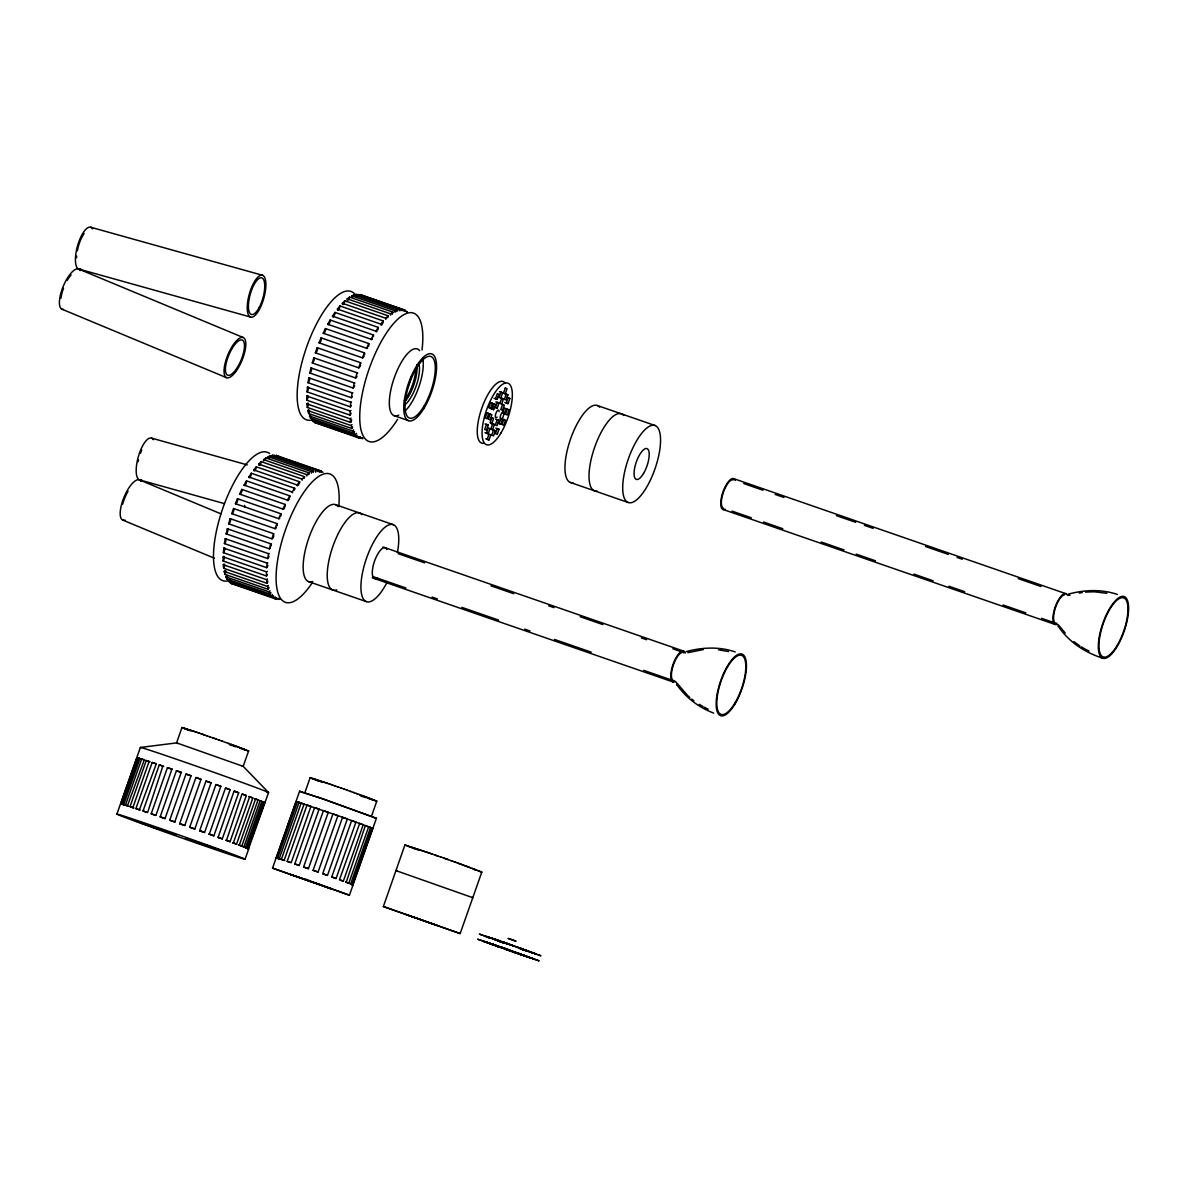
<?xml version="1.0" encoding="UTF-8"?>
<svg xmlns="http://www.w3.org/2000/svg" width="1188" height="1188" viewBox="0 0 1188 1188"><rect width="100%" height="100%" fill="white"/><g stroke="black" fill="none" stroke-linecap="round" stroke-linejoin="round"><path stroke-width="1.5" d="M223.938 556.385A2.718 0.95 -70.9 0 0 223.166 556.875L223.136 560.988L266.468 576.002A2.718 0.95 -70.9 0 0 267.241 574.547M267.27 571.398A2.718 0.95 -70.9 0 0 266.498 571.874L266.468 576.002M351.009 410.573A2.718 0.95 -70.9 0 0 350.148 411.033L306.816 396.02L306.786 400.148L350.118 415.147A2.718 0.95 -70.9 0 0 351.084 413.172M350.148 411.033L350.118 415.147M267.909 565.369A2.718 0.95 -70.9 0 1 266.706 567.686L223.389 552.687L223.804 548.128L267.137 563.127A2.718 0.95 -70.9 0 1 267.849 562.904M266.706 567.686L267.137 563.127M351.188 405.554A2.718 0.95 -70.9 0 1 350.371 406.845L307.039 391.832L307.454 387.273L350.787 402.286A2.718 0.95 -70.9 0 1 351.514 402.064M350.371 406.845L350.787 402.286M269.067 556.236A2.718 0.95 -70.9 0 1 267.731 558.568L224.398 543.569L225.215 538.684L268.533 553.682A2.718 0.95 -70.9 0 1 269.186 553.727M267.731 558.568L268.533 553.682M352.212 396.629A2.718 0.95 -70.9 0 1 351.381 397.728L308.048 382.714L308.865 377.829L352.197 392.842A2.718 0.95 -70.9 0 1 352.836 392.886M351.381 397.728L352.197 392.842M270.329 547.995A2.718 0.95 -70.9 0 1 269.498 548.871L226.166 533.858L227.339 528.779L270.671 543.777A2.718 0.95 -70.9 0 1 271.176 545.871M269.498 548.871L270.671 543.777M354.618 385.729A2.718 0.95 -70.9 0 1 353.148 388.016L309.816 373.017L310.989 367.924L354.321 382.937A2.718 0.95 -70.9 0 1 354.87 383.249M353.148 388.016L354.321 382.937M272.765 538.179A2.718 0.95 -70.9 0 1 271.963 538.817L228.631 523.819L230.145 518.636L273.463 533.65A2.718 0.95 -70.9 0 1 273.923 534.214M357.009 376.269A2.718 0.95 -70.9 0 1 355.613 377.977L312.281 362.964L313.795 357.796L357.128 372.794A2.718 0.95 -70.9 0 1 357.573 373.374M271.963 538.817L273.463 533.65M355.613 377.977L357.128 372.794M276.21 527.769A2.718 0.95 -70.9 0 1 275.067 528.675L231.734 513.662L232.625 511.092L233.546 508.538L276.878 523.552A2.718 0.95 -70.9 0 1 277.042 525.749M359.474 367.448A2.718 0.95 -70.9 0 1 358.717 367.82L315.384 352.821L316.275 350.252L317.196 347.698L360.528 362.696A2.718 0.95 -70.9 0 1 360.855 363.513M275.067 528.675L276.878 523.552M358.717 367.82L360.528 362.696M116.914 814.077L140.377 747.46L176.641 742.886L243.198 766.364L242.397 766.186M194.817 731.674L181.972 727.501L176.567 742.916L177.844 743.495M248.485 848.975L268.547 792.559L243.184 766.334L248.604 750.994L238.253 747.014M121.844 804.38L120.701 803.979L136.962 757.692L138.461 758.449M125.067 805.137L121.176 803.934L137.57 757.825M124.131 804.811L122.305 804.231L138.55 758.093L141.313 758.998M123.701 804.647L139.946 758.508M128.764 806.31L125.423 805.182L141.669 759.043L145.01 760.157M125.542 805.226L127.428 805.82L144.283 759.949M133.843 807.959L129.997 806.652L146.258 760.513L150.148 761.85M129.997 806.652L132.863 807.588L149.109 761.449L146.258 760.513M138.744 809.607L135.922 808.612L152.183 762.473L156.415 763.929M140.169 810.068L139.412 809.785L156.252 763.899M146.421 812.206L143.05 811.003L159.296 764.864L163.766 766.423M143.05 811.003L147.579 812.577L162.86 766.126M154.455 814.953L151.203 813.78L167.449 767.641L172.201 769.304L167.449 767.641M151.203 813.78L155.925 815.428L171.918 769.185M181.215 772.423L165.043 818.577L162.504 817.715L160.157 816.869L176.418 770.73L181.333 772.452L176.418 770.73M169.736 820.195L174.799 821.962L169.736 820.195L185.981 774.056L189.412 775.244M174.77 821.948L191.016 775.809L186.041 774.071M179.67 823.67L195.916 777.531L201.039 779.328L184.793 825.467L179.67 823.67L184.779 825.467M191.966 828.036L189.724 827.219L205.97 781.065L211.063 782.862L194.817 829.001L192.204 828.125M199.658 830.724L215.904 784.585L220.834 786.337L204.588 832.491L199.614 830.709L201.44 831.407M209.281 834.199L225.468 788L230.116 789.678L213.87 835.817L209.043 834.11L213.87 835.817M218.904 837.674L218.102 837.377L234.066 791.119L235.15 791.535M217.82 837.258L222.29 838.862L238.669 792.767L234.972 791.416M241.996 794.015L226.477 840.436M225.735 840.139L230.056 841.698L246.302 795.559L242.411 794.178M249.643 796.792L252.806 797.965L236.561 844.104L233.323 842.975L249.643 796.792L248.767 796.509M255.554 798.989L258.048 799.94L241.788 846.079L239.293 845.143L255.554 798.989L254.455 798.633M260.098 800.742L264.137 802.39L247.936 848.544L243.911 846.91L260.098 800.742L258.821 800.311M242.575 846.45L245.5 847.623L261.761 801.395L263.914 802.286M246.941 848.113L263.187 801.974M245.055 859.236A67.954 0.95 19.4 0 0 150.386 824.992A67.954 0.95 19.4 0 0 147.52 825.734A67.954 0.95 19.4 0 0 245.055 859.236L248.693 848.975L247.787 848.722L264.746 802.687L263.142 802.182M318.488 797.356L376.418 818.235L349.421 895.232L272.542 868.131L299.614 791.223L321.102 798.351M278.393 852.138L276.314 858.003L280.323 859.147M278.809 850.964L279.626 848.603M280.041 847.43L296.198 801.499L337.927 815.651L318.072 872.051L315.726 871.25M277.309 858.434L276.552 858.018L296.451 801.558L298.143 802.182M279.729 858.909L277.576 858.226L297.446 801.841L300.193 802.746M279.239 858.746L299.109 802.346L300.059 802.702M281.348 859.414L301.203 803.014L304.113 803.979L284.125 860.32L281.348 859.414L284.764 860.572M325.349 782.625L310.157 777.65L304.737 793.035L318.429 797.445M290.199 862.414L287.199 861.359L307.053 804.959L310.053 806.013M287.199 861.359L291.179 862.711L310.959 806.31M297.698 864.968L294.773 863.928L314.627 807.528L317.552 808.568M326.492 811.671L328.289 812.265L308.435 868.666L303.593 866.973L323.448 810.572L326.299 811.597M315.533 871.19L313.097 870.299L332.952 813.899L347.342 818.992L327.487 875.393L324.948 874.517M342.56 817.299L322.705 873.685L324.74 874.442M490.109 414.063L488.298 419.186L490.065 419.884L491.877 414.761L486.902 412.949M488.253 425.022L486.456 430.145L484.689 429.447L486.501 424.324L488.253 425.022L485.046 423.908M493.673 409.637L495.485 404.514L493.718 403.816L491.906 408.939L493.673 409.637L490.466 408.524M497.282 399.376L499.094 394.253L497.327 393.555L495.53 398.678L497.282 399.376L494.074 398.277M332.967 877.397L331.749 876.952L351.648 820.552L352.821 820.997M488.209 433.783L490.02 428.66L488.253 427.962L486.456 433.1L488.209 433.783L485.001 432.684M497.237 408.152L499.049 403.029L497.282 402.331L495.485 407.454L497.237 408.152L494.03 407.039M502.658 392.783L500.846 397.906L499.094 397.208L500.891 392.085L502.658 392.783L499.45 391.669M489.011 439.946L490.822 434.823L489.055 434.125L487.243 439.248L489.011 439.946L485.803 438.832M494.431 424.561L492.619 429.685L490.852 429.002L492.664 423.864L494.431 424.561L491.223 423.448M503.46 398.93L501.648 404.054L499.881 403.356L501.692 398.232L503.46 398.93L497.638 396.792M333.13 877.457L336.085 878.496L355.954 822.096L352.985 821.057M495.307 430.754L493.51 435.877L491.743 435.179L493.54 430.056L495.307 430.754L489.411 428.586M498.915 420.493L497.119 425.631L495.351 424.933L497.163 419.81L498.915 420.493L495.708 419.394M507.944 394.861L506.147 400L504.38 399.302L506.192 394.164L507.944 394.861L504.737 393.748M500.861 418.31L499.049 423.433L500.816 424.131L502.613 419.008M502.658 413.186L504.469 408.063L506.222 408.746L504.425 413.884M343.347 881.14L339.456 879.744L359.667 823.447L363.201 824.754L343.347 881.14L340.347 880.085M499.005 429.254L497.208 434.392L495.441 433.694L497.237 428.556L499.005 429.254L495.797 428.155M508.033 403.623L509.845 398.5L508.078 397.802L506.266 402.925L508.033 403.623L504.826 402.509M344.372 817.938L368.651 826.789L348.797 883.189L346.198 882.268L365.384 825.601L372.884 828.585M370.522 816.319L371.384 816.512L376.789 801.143L366.439 797.163M353.029 884.971L350.638 883.976L370.537 827.531L369.29 827.115M352.836 884.897L352.094 884.496L371.948 828.095L370.032 827.353M371.324 827.962L372.705 828.437L352.613 884.897L351.574 884.451M457.395 862.963L481.823 872.051L460.157 933.575L383.353 906.563L404.93 844.95L431.912 853.979M279.819 518.146A2.718 0.95 -70.9 0 1 278.735 518.681L235.417 503.667L237.466 498.722L280.799 513.721A2.718 0.95 -70.9 0 1 280.739 516.231M363.083 357.707A2.718 0.95 -70.9 0 1 362.399 357.826L319.067 342.827L321.116 337.867L364.449 352.881A2.718 0.95 -70.9 0 1 364.568 354.633M278.735 518.681L280.799 513.721M362.399 357.826L364.449 352.881M284.571 507.84A2.718 0.95 -70.9 0 1 282.893 509.073L239.56 494.074L241.817 489.411L285.15 504.425A2.718 0.95 -70.9 0 1 285.016 506.667M367.641 347.921A2.718 0.95 -70.9 0 1 366.543 348.233L323.21 333.219L325.467 328.571L368.8 343.57A2.718 0.95 -70.9 0 1 368.503 346.332M282.893 509.073L285.15 504.425M366.543 348.233L368.8 343.57M371.577 339.679A2.718 0.95 -70.9 0 1 371.057 339.263L327.725 324.265L330.13 320.003L373.463 335.016A2.718 0.95 -70.9 0 1 373.359 336.679M288.149 500.43A2.718 0.95 -70.9 0 1 287.407 500.118L244.075 485.105L246.48 480.858L289.813 495.856A2.718 0.95 -70.9 0 1 289.768 497.267M371.057 339.263L373.463 335.016M287.407 500.118L289.813 495.856M332.907 316.81A2.718 0.95 -70.9 0 1 332.506 316.142L335.001 312.414L378.333 327.413A2.718 0.95 -70.9 0 1 377.903 329.744M292.59 492.664A2.718 0.95 -70.9 0 1 292.189 491.995L248.856 476.997L251.351 473.255L294.683 488.268A2.718 0.95 -70.9 0 1 294.431 490.065M332.506 316.142L375.839 331.155L378.333 327.413M292.189 491.995L294.683 488.268M337.719 309.994A2.718 0.95 -70.9 0 1 337.422 309.088L339.946 305.955L383.279 320.968A2.718 0.95 -70.9 0 1 382.462 323.834M256.296 466.81A2.718 0.95 -70.9 0 1 255.019 470.374A2.718 0.95 -70.9 0 1 253.772 469.943L256.296 466.81L299.628 481.808A2.718 0.95 -70.9 0 1 299.331 483.457M381.051 325.007A2.718 0.95 -70.9 0 1 380.754 324.101L383.279 320.968M297.386 485.847A2.718 0.95 -70.9 0 1 297.104 484.942L299.628 481.808M342.53 304.38A2.718 0.95 -70.9 0 1 342.367 303.267L344.862 300.816L388.194 315.815A2.718 0.95 -70.9 0 1 387.674 317.775M385.862 319.394A2.718 0.95 -70.9 0 1 385.699 318.265L388.194 315.815M258.88 465.236A2.718 0.95 -70.9 0 1 258.717 464.107L261.212 461.657L304.544 476.67A2.718 0.95 -70.9 0 1 304.113 478.363M302.212 480.234A2.718 0.95 -70.9 0 1 302.049 479.12L304.544 476.67M347.252 300.118A2.718 0.95 -70.9 0 1 347.223 298.812L349.614 297.104L392.931 312.102A2.718 0.95 -70.9 0 1 392.174 314.285M390.585 315.117A2.718 0.95 -70.9 0 1 390.555 313.81L392.931 312.102M263.602 460.959A2.718 0.95 -70.9 0 1 263.573 459.652L265.949 457.944L309.281 472.958A2.718 0.95 -70.9 0 1 308.761 474.665M306.92 475.972A2.718 0.95 -70.9 0 1 306.89 474.665L309.281 472.958M351.737 297.297A2.718 0.95 -70.9 0 1 351.841 295.827L354.083 294.906L397.401 309.92A2.718 0.95 -70.9 0 1 396.792 311.598M351.841 295.827L395.173 310.84L397.401 309.92M268.087 458.137A2.718 0.95 -70.9 0 1 268.191 456.682L270.418 455.761L313.751 470.76A2.718 0.95 -70.9 0 1 313.127 472.438M268.191 456.682L311.523 471.681L313.617 470.804M1079.268 593.094L1082.209 592.53M687.822 652.687L703.341 649.554M355.94 296.347A2.718 0.95 -70.9 0 1 356.133 294.401L401.485 309.296A2.718 0.95 -70.9 0 1 400.905 310.692M356.133 294.401L401.485 309.296M272.26 456.845A2.718 0.95 -70.9 0 1 272.483 455.256L317.835 470.151A2.718 0.95 -70.9 0 1 317.255 471.547M272.483 455.256L317.716 470.136M280.056 599.376L234.838 584.466A2.718 0.95 -70.9 0 1 234.986 584.006M320.374 423.522L318.607 423.626L362.934 438.61M1068.428 594.104C1084.436 589.812 1101.469 588.996 1117.388 594.446M1068.071 595.396L1069.987 595.218M686.278 651.573C702.286 647.282 719.319 646.465 735.238 651.915M1085.49 592.084L1094.252 591.773L1106.815 593.302M235.699 584.466L234.838 584.466M718.413 649.762L728.511 651.573M248.604 750.994L246.807 750.519M376.789 801.143L372.096 799.747M376.507 818.324L372.943 817.314M481.823 872.051L478.259 871.042M272.542 868.131L331.482 888.906L290.525 874.502L303.92 878.897M383.264 906.474L460.157 933.575M185.744 838.164L226.745 852.598M248.396 848.96L245.619 847.579M201.01 779.313L196.065 777.591M308.42 868.666L306.445 867.997M299.242 865.488L297.876 865.027M372.423 828.496L371.295 828.006M345.5 881.986L348.797 883.189M191.03 775.823L188.981 775.14M331.749 876.952L336.085 878.496M476.447 870.21L473.611 869.364M471.814 897.46L472.794 897.697L395.916 870.596L397.193 871.22M359.786 295.292A2.718 0.95 -70.9 0 1 359.994 294.579L405.078 310.276A2.718 0.95 -70.9 0 1 404.573 311.39M359.994 294.579L405.078 310.276M358.731 436.531A2.718 0.95 -70.9 0 0 358.227 437.644L359.979 438.342A2.718 0.95 -70.9 0 0 360.335 436.679M276.002 456.86A2.718 0.95 -70.9 0 1 276.344 455.42L278.096 456.118A2.718 0.95 -70.9 0 1 277.814 456.801M276.596 598.232A2.718 0.95 -70.9 0 1 276.329 599.197L274.621 598.529A2.718 0.95 -70.9 0 1 275.334 597M211.019 782.847L206.059 781.11M90.837 227.279L262.682 275.319A21.74 7.544 -74.4 0 1 259.623 309.014A21.74 7.544 -74.4 0 1 247.401 304.187A21.74 7.544 -74.4 0 1 262.682 275.319M78.616 268.993L250.46 317.018M359.875 438.313L314.894 422.646A2.718 0.95 -70.9 0 1 315.652 421.131M151.619 438.149L247.282 464.894M224.428 503.623L139.397 479.863L220.849 513.795M122.305 804.231L123.136 804.484M277.576 858.226L278.334 858.464M513.899 946.212L511.434 945.292M349.51 883.53L352.079 884.57M365.444 825.615L366.275 825.898M204.514 832.461L201.203 831.273M248.841 796.524L252.806 797.965M243.198 749.272L246.05 750.088L236.085 746.213M371.384 799.42L374.235 800.237L364.271 796.361M538.09 954.944L540.941 955.761L499.599 940.733M238.313 844.802L239.293 845.143M243.911 749.598L245.53 750.118M351.455 884.362L351.9 884.511M359.667 823.447L360.202 823.7M230.116 789.678L226.953 788.58M261.553 801.321L259.489 800.593M155.658 815.354L154.648 815.013M246.451 848.128L248.5 848.826M327.368 875.363L324.502 874.338M239.961 748.217L241.713 748.796M368.146 798.366L369.899 798.945M534.838 953.89L536.605 954.469M238.669 792.767L234.422 791.223M222.29 838.862L218.711 837.57M192.619 730.947L184.541 728.407L190.436 730.783M135.922 808.612L139.412 809.785M507.35 943.881L507.068 943.851M363.944 796.97L366.142 797.697M155.747 763.721L152.183 762.473M246.302 795.559L242.545 794.178M242.872 846.539L243.911 846.91M193.109 731.051L197.163 732.476M233.412 746.019L235.759 746.821M263.187 802.138L264.182 802.405M233.397 842.931L232.596 842.663L236.561 844.104M318.057 808.746L319.112 809.087L299.228 865.458L294.773 863.928M195.664 731.912L199.629 733.323M327.814 783.471L312.726 778.556L315.652 779.803M360.439 795.812L363.112 796.732M426.418 852.078L410.068 846.762L412.088 847.668M140.689 758.835L136.754 757.692M162.682 766.067L159.296 764.864M136.991 757.781L138.357 758.271L136.947 757.84M507.915 944.074L510.662 945.024M198.322 732.818L204.707 735.075M229.522 744.728L232.254 745.678M326.507 782.966L330.338 784.332M296.614 801.692L297.653 802.049L296.183 801.618M258.048 799.94L255.212 798.945M241.788 846.079L239.382 845.232M497.044 939.856L479.432 934.08L482.358 935.327M495.248 944.98L477.621 939.203L539.129 960.884L497.787 945.856M366.023 297.267L382.269 302.895M384.971 303.831L390.392 305.702M393.094 306.638L407.202 311.835M347.223 298.812L390.555 313.81M342.367 303.267L385.699 318.265M337.422 309.088L380.754 324.101M597.401 405.539L655.182 425.556A40.763 14.211 -70.9 0 1 646.317 487.748A40.763 14.211 -70.9 0 1 623.403 478.705A40.763 14.211 -70.9 0 1 655.182 425.556M506.623 397.386L509.845 398.5M733.709 478.63L1065.918 593.688M743.747 483.546L762.978 490.213M775.229 494.446L783.961 497.475M836.426 515.637L855.657 522.304M864.389 525.334L873.135 528.363M925.586 546.525L948.321 554.395M957.068 557.424L962.31 559.236M1018.25 578.615L1040.985 586.486M495.841 401.915L499.049 403.029M490.51 402.702L495.485 404.514M497.609 423.017L500.816 424.131M732.075 511.137L751.306 517.805M763.542 522.037L782.773 528.705M821.25 542.025L843.97 549.896M856.206 554.128L875.452 560.795M913.914 574.116L933.144 580.784M948.885 586.233L964.611 591.683M1003.073 605.004L1025.808 612.874M1041.549 618.324L1053.786 622.557M722.883 509.4L1055.078 624.442M393.985 415.622L408.434 420.626M570.314 482.447L628.096 502.45M351.633 419.839A2.718 0.95 -70.9 0 1 350.638 422.438L307.306 407.439L306.95 403.861L350.282 418.859A2.718 0.95 -70.9 0 1 351.099 418.131M307.855 410.588L351.188 425.601L351.93 428.541L308.598 413.528L307.855 410.588A2.718 0.95 -70.9 0 1 308.687 409.622M310.335 414.864A2.718 0.95 -70.9 0 0 309.504 416.038L352.836 431.051L353.965 433.293A2.718 0.95 -70.9 0 0 354.529 431.6M309.504 416.038L310.558 418.161L353.965 433.293M312.682 418.74A2.718 0.95 -70.9 0 0 311.88 420.092L355.197 435.105L356.667 436.59A2.718 0.95 -70.9 0 0 357.083 435.135M311.88 420.092L313.335 421.591L356.667 436.59M276.344 455.42L321.428 471.131A2.718 0.95 -70.9 0 1 320.923 472.245M279.418 457.885A2.718 0.95 -70.9 0 1 279.655 457.172L290.496 460.929M293.198 461.865L323.077 472.26M263.573 459.652L306.89 474.665M258.717 464.107L302.049 479.12M253.772 469.943L297.104 484.942M335.61 504.692L393.391 524.71M383.026 547L683.768 651.158M398.322 553.742L424.547 562.815M490.986 585.832L513.721 593.703M548.678 605.806L553.935 607.632M580.16 616.706L602.88 624.576M641.342 637.897L646.599 639.723M672.824 648.797L681.556 651.826M372.646 576.477L405.865 587.986M432.105 597.074L437.347 598.886M461.82 607.365L498.544 620.077M524.769 629.165L530.011 630.976M554.484 639.456L591.208 652.167M643.658 670.344L673.388 680.635M372.2 577.769L672.928 681.912M308.538 581.6L366.305 601.603M223.166 556.875L266.498 571.874M267.864 581.184A2.718 0.95 -70.9 0 1 266.988 583.293L223.656 568.28L223.299 564.701L266.632 579.714A2.718 0.95 -70.9 0 1 267.434 578.972M224.205 571.428L267.538 586.441L268.28 589.382L224.948 574.383L224.205 571.428A2.718 0.95 -70.9 0 1 225.037 570.463M226.685 575.72A2.718 0.95 -70.9 0 0 225.854 576.893L269.186 591.891L270.3 594.149A2.718 0.95 -70.9 0 0 270.879 592.441M225.854 576.893L226.982 579.135L270.3 594.149M229.032 579.581A2.718 0.95 -70.9 0 0 228.215 580.947L271.547 595.945L273.017 597.445A2.718 0.95 -70.9 0 0 273.478 595.737M228.215 580.947L229.685 582.432L273.017 597.445M231.526 582.803A2.718 0.95 -70.9 0 0 231.244 583.486L276.329 599.197M201.069 733.768L207.351 735.981M329.254 783.917L332.892 785.209M321.636 798.455L328.126 800.697M371.443 828.14L372.483 828.511M426.967 852.182L440.971 857.142M143.852 759.8L141.669 759.043M160.157 816.869L165.087 818.577M493.569 938.713L500.148 941.074L498.381 940.376M487.095 936.619L493.97 939.218L492.203 938.52M490.154 938.015L485.179 936.218L486.946 936.901M494.446 939.634L501.395 941.906M502.316 942.277L507.291 944.089M518.517 947.979L525.467 950.252L523.7 949.554M526.388 950.608L535.09 953.578L533.323 952.88M497.846 940.866L502.658 942.53M518.711 948.083L526.551 951.024L524.784 950.326M528.497 951.558L533.308 953.236L531.199 952.286M520.76 949.093L523.314 949.969M491.758 943.836L498.336 946.197L496.584 945.5M496.049 945.99L507.083 949.761L505.331 949.064M206.682 735.714L210.142 736.961M332.016 784.867L335.536 786.129M334.868 785.862L338.328 787.109M329.462 801.247L371.384 816.512M434.778 854.974L437.808 856.028M263.781 802.509L264.478 802.672M303.593 866.973L306.578 868.012M209.712 736.768L219.483 740.198M337.897 786.916L341.253 788.134M276.151 857.87L277.502 858.285M247.936 848.544L246.985 848.217M304.544 878.823L349.421 895.232M212.875 737.882L216.157 739.025M341.06 788.03L344.342 789.174M440.6 856.919L448.218 859.607M313.097 870.299L318.072 872.051M207.38 846.123L192.56 840.822M156.89 828.63L135.269 820.73L176.24 835.119L156.593 827.888M344.268 789.188L347.668 790.347M444.238 858.285L452.064 860.973M189.724 827.204L194.817 829.001M120.731 803.92L121.592 804.41M207.098 845.381L226.7 852.583M219.156 740.124L222.824 741.386M347.342 790.272L351.009 791.535M121.325 803.964L122.23 804.291M222.245 741.223L229.314 743.703M350.43 791.371L354.306 792.708M344.416 817.983L342.619 817.329M450.905 860.647L455.865 862.34M217.463 785.134L220.834 786.337M217.686 785.268L215.949 784.629M500.193 941.846L503.237 942.93M353.475 792.455L357.499 793.851M454.202 861.82L463.068 864.923M324.383 874.323L322.75 873.715M228.23 743.361L232.358 744.802M356.415 793.51L360.543 794.95M226.745 788.505L225.972 788.223M231.051 744.386L235.209 745.841M359.236 794.534L363.394 795.99M138.476 758.152L139.516 758.523M233.68 745.336L237.823 746.792M361.865 795.485L366.008 796.94M463.305 865.102L470.314 867.685M132.863 807.588L133.65 807.885M226.537 840.406L230.056 841.698M320.508 781.63L322.676 782.432M487.214 937.154L489.382 937.941M191.817 840.555L185.759 838.223M316.543 780.219L318.607 780.976L317.003 780.323M416.453 849.331L418.503 850.088M412.31 847.92L414.671 848.796M1102.627 658.167C1085.149 652.613 1069.141 642.173 1058.731 626.893L1057.795 626.017M186.605 729.417L188.357 730.071M483.694 935.832L485.313 936.441M313.335 779.001L314.79 779.566M472.067 868.339L476.626 870.165M410.276 847.163L404.93 844.95M413.246 848.113L414.686 848.678M185.15 728.853L181.972 727.501M303.282 792.782L299.614 791.223M520.804 948.291L522.572 948.989M525.913 950.192L527.68 950.89L506.355 943.287L508.122 943.985M528.511 951.217L530.279 951.915M515.993 946.628L518.042 947.549M518.889 947.89L520.641 948.573M521.101 948.529L523.329 949.643M508.019 943.703L509.771 944.401L503.192 942.039L504.959 942.737M511.167 944.95L513.231 945.886M521.918 949.197L523.685 949.895M501.544 941.624L503.608 942.544L496.733 939.96L498.782 940.881M491.921 938.282L495.337 939.411M494.817 939.545L496.569 940.243M497.505 940.614L499.613 941.564M487.392 936.857L489.159 937.555M531.526 958.018L533.278 958.701L524.576 955.746L526.7 956.696M518.993 953.415L520.76 954.113M524.101 955.315L525.868 956.013L504.558 948.41L506.311 949.108M526.7 956.34L528.467 957.038M529.403 957.409L531.511 958.36L505.672 949.331L507.439 950.029M514.181 951.751L516.245 952.672M517.077 953.014L518.844 953.712M519.29 953.652L521.532 954.766M521.888 954.677L523.656 955.375L514.953 952.405L516.721 953.103M506.207 948.841L507.974 949.539L501.395 947.163L503.163 947.861M509.37 950.088L511.419 951.009M520.121 954.32L521.874 955.018M522.972 955.464L524.74 956.162M515.295 952.657L517.062 953.355M518.161 953.786L519.928 954.484M499.732 946.747L501.796 947.682L494.921 945.084L496.985 946.004M510.484 950.994L512.251 951.692M513.35 952.123L515.117 952.821M490.109 943.42L493.525 944.534M497.817 946.346L499.584 947.044L490.882 944.074L492.649 944.757M508.538 950.459L510.291 951.157M487.065 942.44L485.298 941.742L492.174 944.341L490.406 943.643M493.005 944.668L494.772 945.366M495.693 945.737L497.802 946.688M485.595 941.98L487.347 942.678M488.194 943.005L489.961 943.703L483.382 941.341L485.135 942.039M312.177 778.556L310.157 777.65M78.601 269.023L243.228 337.526M61.984 309.207L226.611 377.71M122.765 520.077L214.419 558.212M713.691 713.097C698.737 707.484 685.699 697.49 676.581 684.347L677.056 684.823M1085.208 649.108L1089.084 651.083M704.35 707.246L708.211 709.221M314.894 422.646L316.647 423.344A2.718 0.95 -70.9 0 0 316.914 422.379M321.428 471.131L319.721 470.448A2.718 0.95 -70.9 0 0 319.305 472.304M231.244 583.486L232.997 584.184A2.718 0.95 -70.9 0 0 233.338 582.744M703.058 706.578L699.212 704.321M1081.362 646.851L1084.317 648.603M1079.877 645.975L1073.937 641.654M691.787 699.123L693.941 700.831M279.655 457.172L280.487 457.959M687.956 695.767L689.783 697.43M1058.285 624.754L1065.205 633.026M676.135 682.224L687.303 695.114M271.547 595.945L271.636 596.049A2.718 0.95 -70.9 0 1 272.364 594.594M310.558 418.161L310.632 418.295A2.718 0.95 -70.9 0 0 311.241 416.335M350.638 422.438L350.282 418.859M266.988 583.293L266.632 579.714M140.971 747.787A67.954 0.95 19.4 0 1 207.128 769.943A67.954 0.95 19.4 0 1 267.003 792.248M311.746 583.516A67.954 23.686 -70.9 0 1 276.106 579.714A67.954 23.686 -70.9 0 1 309.504 484.867A67.954 23.686 -70.9 0 1 338.803 506.712M226.863 581.066A67.954 23.686 -70.9 0 1 221.963 510.751A67.954 23.686 -70.9 0 1 269.498 453.43M244.966 506.934A21.755 7.574 -70.9 0 1 244.624 505.42M274.502 455.138A2.718 0.95 -70.9 0 1 273.804 456.756M315.622 472.2A2.718 0.95 -70.9 0 1 315.815 470.255M270.418 455.761A2.718 0.95 -70.9 0 1 269.424 458.048M311.419 473.151A2.718 0.95 -70.9 0 1 311.523 471.681M265.949 457.944A2.718 0.95 -70.9 0 1 265.072 460.335M261.212 461.657A2.718 0.95 -70.9 0 1 259.756 465.102M298.812 484.674A2.718 0.95 -70.9 0 1 298.47 485.239M251.351 473.255A2.718 0.95 -70.9 0 1 250.282 476.878A2.718 0.95 -70.9 0 1 248.856 476.997M246.48 480.858A2.718 0.95 -70.9 0 1 245.649 484.422A2.718 0.95 -70.9 0 1 244.075 485.105M289.293 498.797A2.718 0.95 -70.9 0 1 288.862 499.613M241.817 489.411A2.718 0.95 -70.9 0 1 241.238 492.842A2.718 0.95 -70.9 0 1 239.56 494.074M237.466 498.722A2.718 0.95 -70.9 0 1 237.154 501.915A2.718 0.95 -70.9 0 1 235.417 503.667M233.546 508.538A2.718 0.95 -70.9 0 1 233.501 511.449A2.718 0.95 -70.9 0 1 231.734 513.662M230.145 518.636A2.718 0.95 -70.9 0 1 230.368 521.176A2.718 0.95 -70.9 0 1 228.631 523.819M273.819 535.714A2.718 0.95 -70.9 0 1 273.136 537.585M227.339 528.779A2.718 0.95 -70.9 0 1 227.844 530.873A2.718 0.95 -70.9 0 1 226.166 533.858M225.215 538.684A2.718 0.95 -70.9 0 1 225.972 540.288A2.718 0.95 -70.9 0 1 224.398 543.569M223.804 548.128A2.718 0.95 -70.9 0 1 224.814 549.212A2.718 0.95 -70.9 0 1 223.389 552.687M224.19 556.548A2.718 0.95 -70.9 0 1 224.22 558.553A2.718 0.95 -70.9 0 1 223.136 560.988M224.71 564.835A2.718 0.95 -70.9 0 1 223.656 568.28M223.299 564.701A2.718 0.95 -70.9 0 1 224.116 563.973M225.75 570.834A2.718 0.95 -70.9 0 1 224.948 574.383M269.008 587.466A2.718 0.95 -70.9 0 1 268.28 589.382M267.538 586.441A2.718 0.95 -70.9 0 1 268.369 585.476M227.636 576.715A2.718 0.95 -70.9 0 1 226.982 579.135M269.186 591.891A2.718 0.95 -70.9 0 1 270.018 590.718M230.19 580.264A2.718 0.95 -70.9 0 1 229.685 582.432M278.155 599.48A2.718 0.95 -70.9 0 1 278.631 598.292M312.696 581.556A40.763 14.211 -70.9 0 1 308.212 539.768A40.763 14.211 -70.9 0 1 337.793 506.281M336.768 589.887A40.763 14.211 -70.9 0 1 332.284 548.114A40.763 14.211 -70.9 0 1 361.865 514.627M387.154 582.165A40.763 14.211 -70.9 0 1 361.093 590.926A40.763 14.211 -70.9 0 1 382.224 529.803A40.763 14.211 -70.9 0 1 397.371 552.613M377.19 577.962A16.305 5.688 -70.9 0 1 374.369 561.627A16.305 5.688 -70.9 0 1 386.798 549.539M141.58 479.818A21.74 7.544 -74.4 0 1 138.461 456.222A21.74 7.544 -74.4 0 1 153.326 439.723M138.12 461.687A19.023 6.608 -74.4 0 1 138.491 459.934M140.436 453.296A19.023 6.608 -74.4 0 1 141.758 450.029M125.037 520.077A21.74 7.588 -67.4 0 1 124.027 497.208A21.74 7.588 -67.4 0 1 141.016 481.437M122.676 504.202A19.023 6.638 -67.4 0 1 128.037 491.253M674.339 680.754A14.954 5.212 -70.9 0 1 673.403 664.909A14.954 5.212 -70.9 0 1 683.946 652.851M675.616 681.392A16.305 5.688 -70.9 0 1 672.913 664.835A16.305 5.688 -70.9 0 1 685.328 652.999M1056.681 623.255A14.954 5.212 -70.9 0 1 1054.766 609.964A14.954 5.212 -70.9 0 1 1064.493 594.846M1057.275 624.205A16.305 5.688 -70.9 0 1 1055.003 607.588A16.305 5.688 -70.9 0 1 1067.166 594.861M725.215 509.088A16.305 5.688 -70.9 0 1 723.002 491.921A16.305 5.688 -70.9 0 1 735.283 480.487M723.329 508.108A14.954 5.212 -70.9 0 1 723.447 492.099A14.954 5.212 -70.9 0 1 733.263 479.922M63.41 309.385A21.74 7.588 -67.4 0 1 63.647 285.372A21.74 7.588 -67.4 0 1 80.22 270.567M60.93 298.322A19.023 6.638 -67.4 0 1 63.513 288.283M67.241 280.383A19.023 6.638 -67.4 0 1 71.087 274.977M80.799 268.948A21.74 7.544 -74.4 0 1 77.68 245.352A21.74 7.544 -74.4 0 1 92.545 228.853M76.581 257.751A19.023 6.608 -74.4 0 1 76.656 256.088M77.339 250.817A19.023 6.608 -74.4 0 1 84.155 233.516M422.616 357.722A32.611 11.375 -70.9 0 1 404.856 411.167M418.607 362.83A24.458 8.524 -70.9 0 1 416.468 385.105A24.458 8.524 -70.9 0 1 404.559 405.063M398.737 415.102A35.328 12.311 -70.9 0 1 393.451 380.16A35.328 12.311 -70.9 0 1 419.631 350.698M411.3 376.893A54.366 18.949 -70.9 0 1 407.588 387.897M397.624 419.275A67.954 23.686 -70.9 0 1 359.786 420.032A67.954 23.686 -70.9 0 1 393.896 323.166A67.954 23.686 -70.9 0 1 422.022 349.97M310.514 420.225A67.954 23.686 -70.9 0 1 306.653 346.911A67.954 23.686 -70.9 0 1 354.9 294.193M415.874 367.79A24.458 8.524 -70.9 0 1 404.38 400.415M416.869 364.701A24.458 8.524 -70.9 0 1 404.425 402.183M406.474 311.791A2.718 0.95 -70.9 0 1 406.638 311.33M361.746 295.263A2.718 0.95 -70.9 0 1 361.241 296.391M403.014 310.781A2.718 0.95 -70.9 0 1 403.326 309.578M358.152 294.297A2.718 0.95 -70.9 0 1 357.573 295.693M399.242 310.796A2.718 0.95 -70.9 0 1 399.465 309.415M354.083 294.906A2.718 0.95 -70.9 0 1 353.46 296.584M395.069 312.296A2.718 0.95 -70.9 0 1 395.173 310.84M349.614 297.104A2.718 0.95 -70.9 0 1 348.351 300.015M344.862 300.816A2.718 0.95 -70.9 0 1 344.015 303.415A2.718 0.95 -70.9 0 1 342.768 304.559M339.946 305.955A2.718 0.95 -70.9 0 1 339.263 308.553A2.718 0.95 -70.9 0 1 338.001 310.053M381.897 324.666A2.718 0.95 -70.9 0 1 381.66 324.888M335.001 312.414A2.718 0.95 -70.9 0 1 334.496 314.939A2.718 0.95 -70.9 0 1 333.234 316.751M377.145 331.185A2.718 0.95 -70.9 0 1 375.839 331.155M330.13 320.003A2.718 0.95 -70.9 0 1 329.299 323.567A2.718 0.95 -70.9 0 1 327.725 324.265M372.408 338.936A2.718 0.95 -70.9 0 1 372.171 339.248M325.467 328.571A2.718 0.95 -70.9 0 1 324.888 331.987A2.718 0.95 -70.9 0 1 323.21 333.219M321.116 337.867A2.718 0.95 -70.9 0 1 320.805 341.075A2.718 0.95 -70.9 0 1 319.067 342.827M364.137 356.073A2.718 0.95 -70.9 0 1 363.706 356.92M317.196 347.698A2.718 0.95 -70.9 0 1 317.151 350.594A2.718 0.95 -70.9 0 1 315.384 352.821M360.558 365.369A2.718 0.95 -70.9 0 1 360.098 366.513M313.795 357.796A2.718 0.95 -70.9 0 1 314.018 360.32A2.718 0.95 -70.9 0 1 312.281 362.964M310.989 367.924A2.718 0.95 -70.9 0 1 311.494 370.017A2.718 0.95 -70.9 0 1 309.816 373.017M308.865 377.829A2.718 0.95 -70.9 0 1 309.623 379.447A2.718 0.95 -70.9 0 1 308.048 382.714M307.454 387.273A2.718 0.95 -70.9 0 1 308.464 388.357A2.718 0.95 -70.9 0 1 307.039 391.832M306.816 396.02A2.718 0.95 -70.9 0 1 308.034 396.554A2.718 0.95 -70.9 0 1 306.786 400.148M308.197 403.311A2.718 0.95 -70.9 0 1 307.306 407.439M306.95 403.861A2.718 0.95 -70.9 0 1 307.766 403.118M309.459 410.469A2.718 0.95 -70.9 0 1 308.598 413.528M352.598 426.878A2.718 0.95 -70.9 0 1 351.93 428.541M351.188 425.601A2.718 0.95 -70.9 0 1 352.019 424.621M352.836 431.051A2.718 0.95 -70.9 0 1 353.668 429.878M313.795 419.884A2.718 0.95 -70.9 0 1 313.335 421.591M355.197 435.105A2.718 0.95 -70.9 0 1 356.504 433.368M318.488 423.626A2.718 0.95 -70.9 0 1 318.948 422.438M361.82 438.624A2.718 0.95 -70.9 0 1 362.162 437.689M572.958 482.759A40.763 14.211 -70.9 0 1 570.641 438.773A40.763 14.211 -70.9 0 1 599.584 407.128M597.029 491.09A40.763 14.211 -70.9 0 1 594.713 447.104A40.763 14.211 -70.9 0 1 623.655 415.473M497.178 417.062A4.084 1.426 -70.9 0 1 495.307 416.335A4.084 1.426 -70.9 0 1 497.223 410.885A4.084 1.426 -70.9 0 1 499.094 411.627M483.665 443.317A32.611 11.375 -70.9 0 1 481.808 408.137A32.611 11.375 -70.9 0 1 504.959 382.833M486.991 412.8L485.179 417.924L486.946 418.621L488.743 413.498L486.991 412.8M490.599 402.539L488.788 407.677L490.555 408.36L492.367 403.237L490.599 402.539M491.862 417.716L490.065 422.839L491.832 423.537L493.629 418.414L491.862 417.716M505.301 387.986L503.489 393.109L505.256 393.807L507.068 388.684L505.301 387.986M502.569 404.425L500.772 409.548L502.539 410.246L504.336 405.123L502.569 404.425M503.757 419.423L501.945 424.547L503.712 425.245L505.524 420.121L503.757 419.423M507.365 409.162L505.553 414.3L507.321 414.983L509.132 409.86L507.365 409.162M406.385 914.611L437.095 925.452L406.385 914.611M508.241 938.461L515.815 941.134L508.241 938.461M734.897 703.088A31.259 10.9 -70.9 0 0 741.683 655.39A31.259 10.9 -70.9 0 0 717.329 696.153A31.259 10.9 -70.9 0 0 734.897 703.088M735.06 703.875A32.611 11.375 -70.9 0 0 742.144 654.113A32.611 11.375 -70.9 0 0 716.72 696.643A32.611 11.375 -70.9 0 0 735.06 703.875M1117.047 645.619A31.259 10.9 -70.9 0 0 1123.848 597.92A31.259 10.9 -70.9 0 0 1099.479 638.684A31.259 10.9 -70.9 0 0 1117.047 645.619M1117.21 646.406A32.611 11.375 -70.9 0 0 1124.293 596.643A32.611 11.375 -70.9 0 0 1098.87 639.174A32.611 11.375 -70.9 0 0 1117.21 646.406M235.907 371.473A21.74 7.588 -67.4 0 0 243.837 337.867A21.74 7.588 -67.4 0 0 225.037 363.543A21.74 7.588 -67.4 0 0 235.907 371.473M235.803 369.75A19.023 6.638 -67.4 0 0 242.738 340.332A19.023 6.638 -67.4 0 0 226.284 362.8A19.023 6.638 -67.4 0 0 235.803 369.75M259.251 307.41A19.023 6.608 -74.4 0 0 261.924 277.918A19.023 6.608 -74.4 0 0 248.559 303.192A19.023 6.608 -74.4 0 0 259.251 307.41M424.235 407.885A35.328 12.311 -70.9 0 0 431.897 353.979A35.328 12.311 -70.9 0 0 404.366 400.044A35.328 12.311 -70.9 0 0 424.235 407.885M423.908 406.296A32.611 11.375 -70.9 0 0 431.006 356.534A32.611 11.375 -70.9 0 0 405.583 399.064A32.611 11.375 -70.9 0 0 423.908 406.296M643.51 473.507A16.305 5.688 -70.9 0 0 647.044 448.619A16.305 5.688 -70.9 0 0 634.347 469.884A16.305 5.688 -70.9 0 0 643.51 473.507M502.479 418.028A4.084 1.426 -70.9 0 0 503.37 411.805A4.084 1.426 -70.9 0 0 500.193 417.122A4.084 1.426 -70.9 0 0 502.479 418.028M500.95 432.981A32.611 11.375 -70.9 0 0 508.033 383.219A32.611 11.375 -70.9 0 0 482.625 425.735A32.611 11.375 -70.9 0 0 500.95 432.981"/></g></svg>
